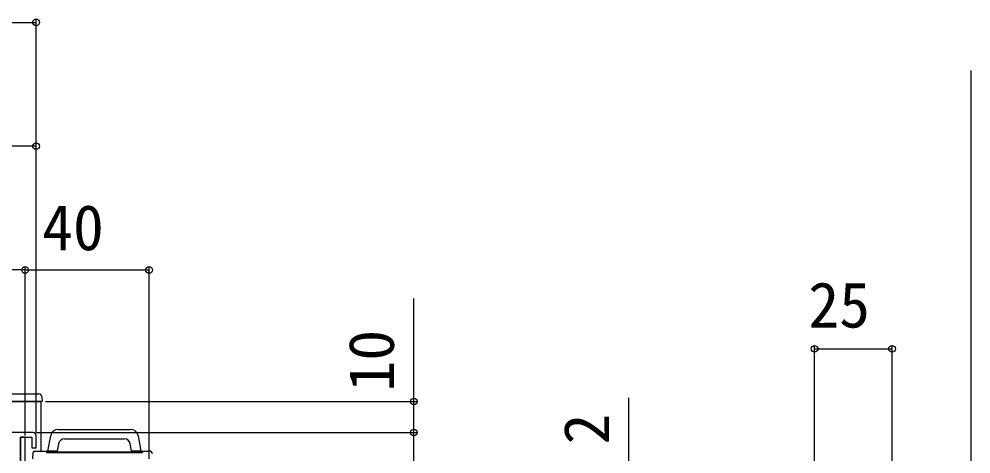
# Model space of a CAD drawing. Units: millimetres, scale not verified. Extents: x -875 to 875, y -1304 to 1296.
# Drawn here: x -618.2 to -310.7, y 374 to 514.5 of the extents above; entities that cross this region are included whole.
import ezdxf
from ezdxf.enums import TextEntityAlignment as Align

# ---------------------------------------------------------------- set-up
doc = ezdxf.new("R2010")
doc.units = ezdxf.units.MM
doc.header["$LTSCALE"] = 8
for name, color, linetype in [('0-3_YKK_11', 7, 'Continuous'), ('0-4_YKK_12', 2, 'Continuous'), ('0-5_YKK_13', 4, 'Continuous'), ('0-7_YKK_D', 6, 'Continuous'), ('0-9_YSS_K', 3, 'Continuous')]:
    doc.layers.add(name, color=color, linetype=linetype)
doc.styles.add('ＭＳ ゴシック', font='')
doc.styles.get('ＭＳ ゴシック').set_extended_font_data('MS Gothic')

msp = doc.modelspace()

# ---------------------------------------------------------------- linework, layer by layer
at = {"layer": '0-3_YKK_11'}
for points in [[(-613.718, 380.895), (-647.26, 380.895), (-647.443, 380.775), (-647.993, 380.775), (-648.177, 380.895), (-668.26, 380.895), (-668.443, 380.775), (-668.993, 380.775), (-669.177, 380.895), (-677.26, 380.895), (-677.443, 380.775), (-677.993, 380.775), (-678.177, 380.895), (-685.718, 380.895), (-685.718, 377.895), (-685.418, 377.595)], [(-644.218, 235.895), (-617.718, 235.895), (-617.718, 247.437), (-617.838, 247.62), (-617.838, 248.17), (-617.718, 248.353), (-617.718, 285.437), (-617.838, 285.62), (-617.838, 286.17), (-617.718, 286.353), (-617.718, 350.437), (-617.838, 350.62), (-617.838, 351.17), (-617.718, 351.353), (-617.718, 366.437), (-617.838, 366.62), (-617.838, 367.17), (-617.718, 367.353), (-617.718, 379.395), (-614.118, 379.395), (-614.118, 375.895), (-612.718, 375.895), (-612.718, 379.895)], [(-616.218, 368.595), (-616.218, 379.395), (-617.718, 379.395), (-617.718, 334.395)]]:
    msp.add_lwpolyline(points, dxfattribs=at)
msp.add_arc((-613.718, 379.895), 1, 0.00001, 89.99999, dxfattribs=at)
at = {"layer": '0-4_YKK_12'}
for p, q in [((-686.218, 390.895), (-611.218, 390.895)), ((-611.218, 390.895), (-611.218, 374.895))]:
    msp.add_line(p, q, dxfattribs=at)
at = {"layer": '0-5_YKK_13'}
for p, q in [((-611.716, 390.895), (-685.72, 390.895)), ((-685.625, 393.395), (-611.812, 393.395)), ((-605.536, 381.895), (-582.2, 381.895)), ((-608.868, 374.895), (-607.998, 379.829)), ((-603.485, 378.895), (-584.242, 378.895)), ((-579.738, 379.829), (-578.868, 374.895)), ((-605.454, 377.242), (-605.864, 374.921)), ((-581.864, 374.921), (-582.273, 377.242)), ((-613.746, 372.395), (-613.622, 374.426)), ((-613.123, 374.895), (-608.868, 374.895)), ((-609.368, 374.895), (-609.368, 374.295)), ((-609.368, 374.595), (-578.368, 374.595)), ((-578.368, 374.295), (-609.368, 374.295)), ((-606.868, 374.895), (-608.868, 374.895)), ((-606.868, 374.595), (-606.868, 374.921)), ((-606.868, 374.921), (-605.868, 374.921)), ((-605.868, 374.921), (-605.868, 374.595)), ((-580.868, 374.921), (-580.868, 374.595)), ((-578.868, 374.895), (-580.868, 374.895)), ((-578.868, 374.895), (-576.084, 374.895)), ((-578.368, 374.295), (-578.368, 374.895))]:
    msp.add_line(p, q, dxfattribs=at)
for points in [[(-610.814, 392.456), (-610.718, 390.895), (-611.716, 390.895)], [(-581.868, 374.595), (-581.868, 374.921), (-580.868, 374.921)]]:
    msp.add_lwpolyline(points, dxfattribs=at)
for centre, radius, start, end in [((-611.812, 392.395), 1, 3.5, 90), ((-605.536, 379.395), 2.5, 90, 170), ((-582.2, 379.395), 2.5, 10, 90), ((-603.485, 376.895), 2, 90, 170), ((-584.242, 376.895), 2, 10, 90), ((-613.123, 374.395), 0.5, 90, 176.5), ((-576.084, 373.895), 1, 3.5, 90)]:
    msp.add_arc(centre, radius, start, end, dxfattribs=at)
at = {"layer": '0-7_YKK_D'}
for p, q in [((-612.718, 380.895), (-612.718, 514.395)), ((-685.718, 513.395), (-612.718, 513.395)), ((-612.718, 380.895), (-612.718, 474.395)), ((-612.718, 473.395), (-648.718, 473.395)), ((-616.218, 379.895), (-616.218, 434.395)), ((-576.218, 372.395), (-576.218, 434.395)), ((-616.218, 433.395), (-685.718, 433.395)), ((-616.218, 433.395), (-576.218, 433.395)), ((-361.218, 336.595), (-361.218, 408.895)), ((-361.218, 407.895), (-336.218, 407.895)), ((-336.218, 336.595), (-336.218, 408.895)), ((-609.718, 390.895), (-489.718, 390.895)), ((-421.218, 367.895), (-421.218, 392.086)), ((-612.718, 380.895), (-489.718, 380.895)), ((-490.718, 335.895), (-490.718, 380.895))]:
    msp.add_line(p, q, dxfattribs=at)
msp.add_lwpolyline([(-490.718, 380.895), (-490.718, 390.895), (-490.718, 424.195)], dxfattribs=at)
for centre in [(-612.718, 513.395), (-612.718, 473.395), (-616.218, 433.395), (-616.218, 433.395), (-576.218, 433.395), (-361.218, 407.895), (-336.218, 407.895), (-490.718, 390.895), (-490.718, 380.895), (-490.718, 380.895)]:
    msp.add_circle(centre, 1.075, dxfattribs=at)
at = {"layer": '0-9_YSS_K'}
msp.add_line((-310.718, 497.895), (-310.718, 367.895), dxfattribs=at)

# ---------------------------------------------------------------- texts
at = {"layer": '0-7_YKK_D', "style": 'ＭＳ ゴシック'}
for s, p in [('40', (-610.764, 435.395)), ('25', (-363.264, 410.395))]:
    msp.add_text(s, height=14.66, dxfattribs=at).set_placement(p, align=Align.BOTTOM_LEFT)
for s, p in [('10', (-492.718, 394.127)), ('2', (-423.218, 377.018))]:
    msp.add_text(s, height=14.66, rotation=90, dxfattribs=at).set_placement(p, align=Align.BOTTOM_LEFT)

doc.saveas('drawing.dxf')
